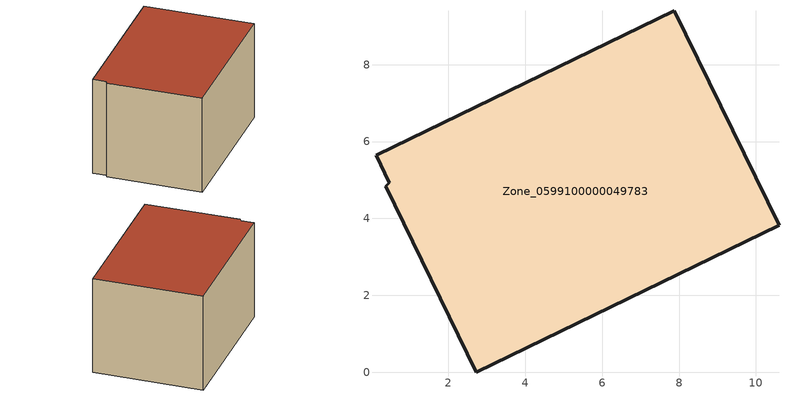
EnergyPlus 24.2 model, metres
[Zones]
Zone_0599100000049783
 floor ground (C_G): 0.46,4.93 0.13,5.64 7.87,9.4 10.6,3.82 2.73,0 0.37,4.83 z0
 wall outside (C_F): 10.6,3.82 7.87,9.4 0.13,5.64 0.46,4.93 0.37,4.83 2.73,0 10.6,3.82 z0:5.7
 roof outside (C_R): 0.13,5.64 0.46,4.93 0.37,4.83 2.73,0 10.6,3.82 7.87,9.4 z5.7
[BUILDING]
Pand.0599100000049783: North Axis=0; Terrain=City; Loads Convergence Tolerance Value=0.04; Temperature Convergence Tolerance Value=0.4; Solar Distribution=FullExterior; Maximum Number of Warmup Days=25; Minimum Number of Warmup Days=1
[Site:Location]
Rotterdam.The.Hague.AP_ZH_NLD Design_Conditions: Latitude=51.96; Longitude=4.45; Time Zone=1; Elevation=-4.5
[SITE:GROUNDTEMPERATURE:BUILDINGSURFACE]
18, 18, 18, 18, 18, 18, 18, 18, 18, 18, 18, 18
[MATERIAL] Thermal Absorptance=0.9; Solar Absorptance=0.7; Visible Absorptance=0.7
Name | Roughness | Thickness | Conductivity | Density | Specific Heat
G.TC.1965-1974 | MediumSmooth | 0.15 | 0.882353 | 540 | 1210
F.TC.1965-1974 | Rough | 0.3 | 0.697674 | 1920 | 840
R.TC.1965-1974 | MediumRough | 0.2 | 0.232558 | 1500 | 1000
[CONSTRUCTION]
C_G: G.TC.1965-1974
C_F: F.TC.1965-1974
C_R: R.TC.1965-1974
[ZONE]
Zone_0599100000049783: Type=1; Multiplier=1; Ceiling Height=Autocalculate; Volume=Autocalculate; Floor Area=autocalculate; Part of Total Floor Area=Yes
[ZONEINFILTRATION:DESIGNFLOWRATE]
Infil_Zone_0599100000049783: Zone or ZoneList or Space or SpaceList=Zone_0599100000049783; Schedule=AlwaysOn; Design Flow Rate Calculation Method=Flow/Area; Flow Rate per Floor Area=0.003; Constant Term Coefficient=1; Temperature Term Coefficient=0; Velocity Term Coefficient=0; Velocity Squared Term Coefficient=0
[HVACTEMPLATE:ZONE:IDEALLOADSAIRSYSTEM]
Zone_0599100000049783: Maximum Heating Supply Air Temperature=50; Minimum Cooling Supply Air Temperature=13; Maximum Heating Supply Air Humidity Ratio=0.0156; Minimum Cooling Supply Air Humidity Ratio=0.0077; Heating Limit=NoLimit; Cooling Limit=NoLimit; Dehumidification Control Type=ConstantSensibleHeatRatio; Cooling Sensible Heat Ratio=0.7; Dehumidification Setpoint=60; Humidification Control Type=None; Humidification Setpoint=30; Outdoor Air Method=None; Outdoor Air Flow Rate per Person=0.00944; Outdoor Air Flow Rate per Zone Floor Area=0; Outdoor Air Flow Rate per Zone=0; Demand Controlled Ventilation Type=None; Outdoor Air Economizer Type=NoEconomizer; Heat Recovery Type=None; Sensible Heat Recovery Effectiveness=0.7; Latent Heat Recovery Effectiveness=0.65
[ZONECONTROL:THERMOSTAT]
ThermostatControl_Zone_0599100000049783: Zone or ZoneList=Zone_0599100000049783; Control Type Schedule=DualSetpointControlType; Control 1=Thermostat_Zone_0599100000049783; Temperature Difference Between Cutout And Setpoint=0
[THERMOSTATSETPOINT:DUALSETPOINT]
Thermostat_Zone_0599100000049783: Heating Setpoint Temperature Schedule=HeatingSetpoint_Zone_0599100000049783; Cooling Setpoint Temperature Schedule=CoolingSetpoint_Zone_0599100000049783
[SCHEDULE:COMPACT]
HeatingSetpoint_Zone_0599100000049783: Through: 12/31, For: AllDays, Until: 24:00, 21
CoolingSetpoint_Zone_0599100000049783: Through: 12/31, For: AllDays, Until: 24:00, 24
DualSetpointControlType: Through: 12/31, For: AllDays, Until: 24:00, 4
AlwaysOn: Through: 12/31, For: AllDays, Until: 24:00, 1
